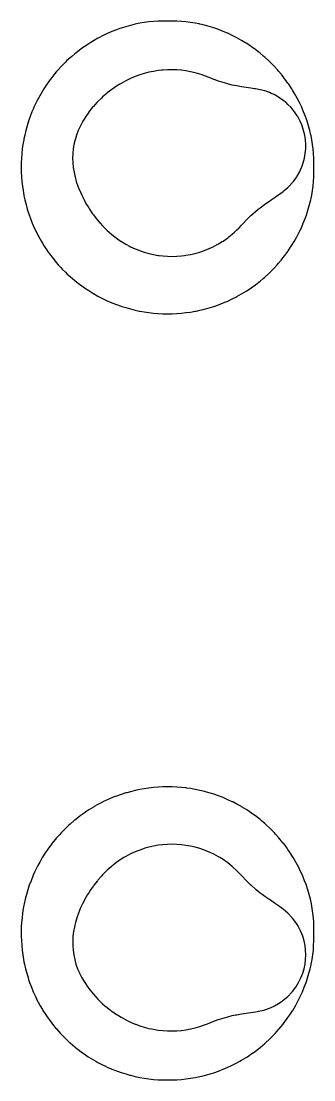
# Model space of a CAD drawing. Header units: millimetres. Extents: x -914 to 1243, y -1943 to 621.
# Drawn here: x 725 to 914, y -1943 to -1257 of the extents above; entities that cross this region are included whole.
import ezdxf

# ---------------------------------------------------------------- set-up
doc = ezdxf.new("R2010")
doc.units = ezdxf.units.MM
doc.layers.add('FOOT', color=7, linetype='Continuous')

msp = doc.modelspace()

# ---------------------------------------------------------------- linework, layer by layer
at = {"layer": 'FOOT'}
for points in [[(912.5, -1331.38), (912.41, -1331), (911.64, -1328), (910.81, -1325), (909.9, -1322), (909.5, -1320.77), (908.84, -1319), (907.67, -1316), (906.5, -1313.13), (906.44, -1313), (904.98, -1310), (903.51, -1307), (903.5, -1306.99), (901.77, -1304), (900.5, -1301.82), (899.98, -1301), (898, -1298), (897.5, -1297.27), (895.83, -1295), (894.5, -1293.24), (893.5, -1292), (891.5, -1289.58), (890.99, -1289), (888.5, -1286.26), (888.25, -1286), (885.5, -1283.25), (885.24, -1283), (882.5, -1280.51), (881.92, -1280), (879.5, -1278), (878.26, -1277), (876.5, -1275.67), (874.23, -1274), (873.5, -1273.5), (870.5, -1271.52), (869.68, -1271), (867.5, -1269.73), (864.51, -1268), (864.5, -1267.99), (861.5, -1266.52), (858.5, -1265.06), (858.37, -1265), (855.5, -1263.83), (852.5, -1262.66), (850.73, -1262), (849.5, -1261.6), (846.5, -1260.69), (843.5, -1259.86), (840.5, -1259.09), (840.12, -1259), (837.5, -1258.49), (834.5, -1257.99), (831.5, -1257.58), (828.5, -1257.36), (825.5, -1257.27), (822.5, -1257.23), (819.5, -1257.21), (816.5, -1257.23), (813.5, -1257.28), (810.5, -1257.37), (807.5, -1257.63), (804.5, -1258.06), (801.5, -1258.57), (799.34, -1259), (798.5, -1259.19), (795.5, -1259.97), (792.5, -1260.82), (789.5, -1261.73), (788.69, -1262), (786.5, -1262.82), (783.5, -1264.01), (781.08, -1265), (780.5, -1265.27), (777.5, -1266.73), (774.94, -1268), (774.5, -1268.24), (771.5, -1269.97), (769.76, -1271), (768.5, -1271.81), (765.5, -1273.78), (765.18, -1274), (762.5, -1275.99), (761.17, -1277), (759.5, -1278.35), (757.52, -1280), (756.5, -1280.9), (754.21, -1283), (753.5, -1283.69), (751.2, -1286), (750.5, -1286.74), (748.45, -1289), (747.5, -1290.09), (745.93, -1292), (744.5, -1293.78), (743.59, -1295), (741.5, -1297.85), (741.4, -1298), (739.46, -1301), (738.5, -1302.52), (737.64, -1304), (735.95, -1307), (735.5, -1307.82), (734.44, -1310), (733.01, -1313), (732.5, -1314.12), (731.74, -1316), (730.59, -1319), (729.5, -1321.95), (729.48, -1322), (728.6, -1325), (727.78, -1328), (727.03, -1331), (726.5, -1333.38), (726.38, -1334), (725.89, -1337), (725.48, -1340), (725.16, -1343), (724.93, -1346), (724.79, -1349), (724.75, -1352), (724.81, -1355), (724.96, -1358), (725.2, -1361), (725.53, -1364), (725.95, -1367), (726.45, -1370), (726.5, -1370.26), (727.12, -1373), (727.88, -1376), (728.71, -1379), (729.5, -1381.64), (729.62, -1382), (730.74, -1385), (731.89, -1388), (732.5, -1389.49), (733.19, -1391), (734.62, -1394), (735.5, -1395.78), (736.17, -1397), (737.86, -1400), (738.5, -1401.09), (739.72, -1403), (741.5, -1405.76), (741.67, -1406), (743.87, -1409), (744.5, -1409.84), (746.24, -1412), (747.5, -1413.52), (748.8, -1415), (750.5, -1416.86), (751.59, -1418), (753.5, -1419.91), (754.64, -1421), (756.5, -1422.7), (757.98, -1424), (759.5, -1425.26), (761.66, -1427), (762.5, -1427.63), (765.5, -1429.83), (765.74, -1430), (768.5, -1431.78), (770.41, -1433), (771.5, -1433.64), (774.5, -1435.33), (775.72, -1436), (777.5, -1436.88), (780.5, -1438.31), (782.01, -1439), (783.5, -1439.61), (786.5, -1440.76), (789.5, -1441.88), (789.86, -1442), (792.5, -1442.79), (795.5, -1443.62), (798.5, -1444.38), (801.24, -1445), (801.5, -1445.05), (804.5, -1445.55), (807.5, -1445.97), (810.5, -1446.3), (813.5, -1446.54), (816.5, -1446.69), (819.5, -1446.75), (822.5, -1446.71), (825.5, -1446.57), (828.5, -1446.34), (831.5, -1446.02), (834.5, -1445.61), (837.5, -1445.12), (838.12, -1445), (840.5, -1444.47), (843.5, -1443.72), (846.5, -1442.9), (849.5, -1442.02), (849.55, -1442), (852.5, -1440.91), (855.5, -1439.76), (857.38, -1439), (858.5, -1438.49), (861.5, -1437.06), (863.68, -1436), (864.5, -1435.55), (867.5, -1433.86), (868.98, -1433), (870.5, -1432.04), (873.5, -1430.1), (873.65, -1430), (876.5, -1427.91), (877.72, -1427), (879.5, -1425.57), (881.41, -1424), (882.5, -1423.05), (884.76, -1421), (885.5, -1420.3), (887.81, -1418), (888.5, -1417.29), (890.6, -1415), (891.5, -1413.98), (893.15, -1412), (894.5, -1410.33), (895.51, -1409), (897.5, -1406.32), (897.72, -1406), (899.69, -1403), (900.5, -1401.74), (901.53, -1400), (903.26, -1397), (903.5, -1396.56), (904.77, -1394), (906.23, -1391), (906.5, -1390.42), (907.49, -1388), (908.68, -1385), (909.5, -1382.81), (909.77, -1382), (910.68, -1379), (911.53, -1376), (912.31, -1373), (912.5, -1372.16), (912.93, -1370), (913.44, -1367), (913.87, -1364), (914.13, -1361), (914.22, -1358), (914.27, -1355), (914.29, -1352), (914.27, -1349), (914.23, -1346), (914.14, -1343), (913.92, -1340), (913.51, -1337), (913.01, -1334), (912.5, -1331.38)], [(906.5, -1324.45), (905.44, -1322), (903.84, -1319), (903.5, -1318.46), (901.83, -1316), (900.5, -1314.31), (899.37, -1313), (897.5, -1311.1), (896.28, -1310), (894.5, -1308.54), (892.32, -1307), (891.5, -1306.47), (888.5, -1304.8), (886.74, -1304), (885.5, -1303.47), (882.5, -1302.44), (879.5, -1301.69), (876.5, -1301.11), (875.85, -1301), (873.5, -1300.61), (870.5, -1300.15), (867.5, -1299.68), (864.5, -1299.17), (861.5, -1298.58), (859.08, -1298), (858.5, -1297.86), (855.5, -1297.02), (852.5, -1296.04), (849.69, -1295), (849.5, -1294.93), (846.5, -1293.74), (843.5, -1292.54), (841.95, -1292), (840.5, -1291.51), (837.5, -1290.65), (834.5, -1289.95), (831.5, -1289.41), (828.5, -1289.03), (828.15, -1289), (825.5, -1288.79), (822.5, -1288.69), (819.5, -1288.73), (816.5, -1288.91), (815.66, -1289), (813.5, -1289.24), (810.5, -1289.71), (807.5, -1290.33), (804.5, -1291.11), (801.65, -1292), (801.5, -1292.05), (798.5, -1293.16), (795.5, -1294.44), (794.32, -1295), (792.5, -1295.9), (789.5, -1297.54), (788.72, -1298), (786.5, -1299.39), (784.12, -1301), (783.5, -1301.44), (780.5, -1303.74), (780.18, -1304), (777.5, -1306.32), (776.75, -1307), (774.5, -1309.21), (773.72, -1310), (771.5, -1312.48), (771.04, -1313), (768.66, -1316), (768.5, -1316.23), (766.55, -1319), (765.5, -1320.7), (764.7, -1322), (763.09, -1325), (762.5, -1326.3), (761.72, -1328), (760.57, -1331), (759.66, -1334), (759.5, -1334.68), (758.95, -1337), (758.45, -1340), (758.16, -1343), (758.08, -1346), (758.19, -1349), (758.5, -1352), (758.99, -1355), (759.5, -1357.3), (759.65, -1358), (760.47, -1361), (761.46, -1364), (762.5, -1366.64), (762.64, -1367), (763.95, -1370), (765.46, -1373), (765.5, -1373.07), (767.12, -1376), (768.5, -1378.22), (768.98, -1379), (771.04, -1382), (771.5, -1382.61), (773.32, -1385), (774.5, -1386.42), (775.85, -1388), (777.5, -1389.78), (778.67, -1391), (780.5, -1392.77), (781.84, -1394), (783.5, -1395.43), (785.46, -1397), (786.5, -1397.79), (789.5, -1399.87), (789.7, -1400), (792.5, -1401.69), (794.95, -1403), (795.5, -1403.29), (798.5, -1404.67), (801.5, -1405.87), (801.88, -1406), (804.5, -1406.88), (807.5, -1407.73), (810.5, -1408.41), (813.5, -1408.93), (814.09, -1409), (816.5, -1409.3), (819.5, -1409.51), (822.5, -1409.58), (825.5, -1409.5), (828.5, -1409.26), (830.57, -1409), (831.5, -1408.88), (834.5, -1408.34), (837.5, -1407.65), (840.5, -1406.79), (842.8, -1406), (843.5, -1405.75), (846.5, -1404.54), (849.5, -1403.13), (849.75, -1403), (852.5, -1401.51), (854.98, -1400), (855.5, -1399.67), (858.5, -1397.57), (859.24, -1397), (861.5, -1395.17), (862.83, -1394), (864.5, -1392.44), (865.93, -1391), (867.5, -1389.3), (868.73, -1388), (870.5, -1386.09), (871.6, -1385), (873.5, -1383.12), (874.74, -1382), (876.5, -1380.44), (878.27, -1379), (879.5, -1378.03), (882.26, -1376), (882.5, -1375.83), (885.5, -1373.76), (886.61, -1373), (888.5, -1371.74), (891.02, -1370), (891.5, -1369.67), (894.5, -1367.47), (895.09, -1367), (897.5, -1364.9), (898.42, -1364), (900.5, -1361.7), (901.08, -1361), (903.22, -1358), (903.5, -1357.54), (904.94, -1355), (906.33, -1352), (906.5, -1351.55), (907.41, -1349), (908.2, -1346), (908.74, -1343), (909.02, -1340), (909.07, -1337), (908.86, -1334), (908.41, -1331), (907.7, -1328), (906.73, -1325), (906.5, -1324.45)], [(912.5, -1827.85), (912.06, -1826), (911.25, -1823), (910.38, -1820), (909.5, -1817.16), (909.44, -1817), (908.29, -1814), (907.09, -1811), (906.5, -1809.6), (905.75, -1808), (904.28, -1805), (903.5, -1803.47), (902.68, -1802), (900.95, -1799), (900.5, -1798.25), (899.03, -1796), (897.5, -1793.7), (897, -1793), (894.78, -1790), (894.5, -1789.64), (892.33, -1787), (891.5, -1786.02), (889.69, -1784), (888.5, -1782.73), (886.81, -1781), (885.5, -1779.72), (883.67, -1778), (882.5, -1776.95), (880.23, -1775), (879.5, -1774.41), (876.5, -1772.04), (876.45, -1772), (873.5, -1769.94), (872.13, -1769), (870.5, -1767.96), (867.5, -1766.1), (867.34, -1766), (864.5, -1764.48), (861.73, -1763), (861.5, -1762.89), (858.5, -1761.54), (855.5, -1760.21), (855, -1760), (852.5, -1759.08), (849.5, -1758.04), (846.5, -1757.05), (846.33, -1757), (843.5, -1756.27), (840.5, -1755.56), (837.5, -1754.93), (834.5, -1754.38), (832.04, -1754), (831.5, -1753.93), (828.5, -1753.62), (825.5, -1753.41), (822.5, -1753.28), (819.5, -1753.24), (816.5, -1753.29), (813.5, -1753.43), (810.5, -1753.66), (807.5, -1753.97), (807.31, -1754), (804.5, -1754.44), (801.5, -1755), (798.5, -1755.65), (795.5, -1756.36), (793.08, -1757), (792.5, -1757.18), (789.5, -1758.17), (786.5, -1759.22), (784.41, -1760), (783.5, -1760.38), (780.5, -1761.71), (777.65, -1763), (777.5, -1763.08), (774.5, -1764.68), (772.07, -1766), (771.5, -1766.34), (768.5, -1768.2), (767.26, -1769), (765.5, -1770.22), (762.97, -1772), (762.5, -1772.35), (759.5, -1774.71), (759.14, -1775), (756.5, -1777.29), (755.71, -1778), (753.5, -1780.09), (752.57, -1781), (750.5, -1783.13), (749.7, -1784), (747.5, -1786.46), (747.05, -1787), (744.6, -1790), (744.5, -1790.13), (742.41, -1793), (741.5, -1794.28), (740.36, -1796), (738.5, -1798.87), (738.42, -1799), (736.73, -1802), (735.5, -1804.21), (735.1, -1805), (733.67, -1808), (732.5, -1810.49), (732.29, -1811), (731.12, -1814), (729.99, -1817), (729.5, -1818.39), (729, -1820), (728.15, -1823), (727.37, -1826), (726.66, -1829), (726.5, -1829.77), (726.11, -1832), (725.66, -1835), (725.3, -1838), (725.03, -1841), (724.85, -1844), (724.76, -1847), (724.77, -1850), (724.87, -1853), (725.07, -1856), (725.37, -1859), (725.75, -1862), (726.21, -1865), (726.5, -1866.59), (726.8, -1868), (727.52, -1871), (728.32, -1874), (729.18, -1877), (729.5, -1878), (730.21, -1880), (731.35, -1883), (732.5, -1885.92), (732.53, -1886), (733.96, -1889), (735.4, -1892), (735.5, -1892.2), (737.08, -1895), (738.5, -1897.5), (738.81, -1898), (740.76, -1901), (741.5, -1902.11), (742.86, -1904), (744.5, -1906.23), (745.11, -1907), (747.5, -1909.96), (747.54, -1910), (750.23, -1913), (750.5, -1913.29), (753.16, -1916), (753.5, -1916.33), (756.35, -1919), (756.5, -1919.13), (759.5, -1921.69), (759.88, -1922), (762.5, -1924.01), (763.81, -1925), (765.5, -1926.18), (768.15, -1928), (768.5, -1928.22), (771.5, -1930.03), (773.15, -1931), (774.5, -1931.73), (777.5, -1933.28), (778.93, -1934), (780.5, -1934.71), (783.5, -1935.99), (785.93, -1937), (786.5, -1937.21), (789.5, -1938.23), (792.5, -1939.19), (795.2, -1940), (795.5, -1940.08), (798.5, -1940.77), (801.5, -1941.39), (804.5, -1941.94), (807.5, -1942.39), (810.5, -1942.75), (813.5, -1943), (816.5, -1943), (819.5, -1943), (822.5, -1943), (825.5, -1943), (828.5, -1942.8), (831.5, -1942.45), (834.5, -1942.01), (837.5, -1941.48), (840.5, -1940.87), (843.5, -1940.18), (844.21, -1940), (846.5, -1939.32), (849.5, -1938.37), (852.5, -1937.36), (853.49, -1937), (855.5, -1936.18), (858.5, -1934.89), (860.51, -1934), (861.5, -1933.51), (864.5, -1931.95), (866.28, -1931), (867.5, -1930.29), (870.5, -1928.48), (871.26, -1928), (873.5, -1926.47), (875.62, -1925), (876.5, -1924.35), (879.5, -1922.05), (879.56, -1922), (882.5, -1919.49), (883.05, -1919), (885.5, -1916.72), (886.25, -1916), (888.5, -1913.71), (889.17, -1913), (891.5, -1910.43), (891.87, -1910), (894.34, -1907), (894.5, -1906.8), (896.57, -1904), (897.5, -1902.72), (898.65, -1901), (900.5, -1898.21), (900.63, -1898), (902.35, -1895), (903.5, -1892.97), (904, -1892), (905.47, -1889), (906.5, -1886.84), (906.86, -1886), (908.06, -1883), (909.23, -1880), (909.5, -1879.24), (910.21, -1877), (911.09, -1874), (911.91, -1871), (912.5, -1868.6), (912.63, -1868), (913.18, -1865), (913.65, -1862), (914.04, -1859), (914.18, -1856), (914.25, -1853), (914.28, -1850), (914.28, -1847), (914.26, -1844), (914.19, -1841), (914.08, -1838), (913.73, -1835), (913.28, -1832), (912.74, -1829), (912.5, -1827.85)], [(906.5, -1848.48), (905.91, -1847), (904.41, -1844), (903.5, -1842.48), (902.55, -1841), (900.5, -1838.29), (900.26, -1838), (897.5, -1835.08), (897.41, -1835), (894.5, -1832.53), (893.79, -1832), (891.5, -1830.33), (889.56, -1829), (888.5, -1828.26), (885.5, -1826.24), (885.14, -1826), (882.5, -1824.17), (880.88, -1823), (879.5, -1821.98), (877.03, -1820), (876.5, -1819.56), (873.64, -1817), (873.5, -1816.88), (870.6, -1814), (870.5, -1813.9), (867.79, -1811), (867.5, -1810.69), (864.95, -1808), (864.5, -1807.56), (861.7, -1805), (861.5, -1804.82), (858.5, -1802.43), (857.9, -1802), (855.5, -1800.34), (853.36, -1799), (852.5, -1798.49), (849.5, -1796.87), (847.67, -1796), (846.5, -1795.46), (843.5, -1794.25), (840.5, -1793.21), (839.76, -1793), (837.5, -1792.35), (834.5, -1791.66), (831.5, -1791.12), (828.5, -1790.74), (825.5, -1790.5), (822.5, -1790.42), (819.5, -1790.49), (816.5, -1790.7), (813.5, -1791.07), (810.5, -1791.59), (807.5, -1792.27), (804.91, -1793), (804.5, -1793.12), (801.5, -1794.13), (798.5, -1795.33), (797.02, -1796), (795.5, -1796.71), (792.5, -1798.31), (791.33, -1799), (789.5, -1800.13), (786.78, -1802), (786.5, -1802.2), (783.5, -1804.57), (782.98, -1805), (780.5, -1807.23), (779.68, -1808), (777.5, -1810.21), (776.75, -1811), (774.5, -1813.57), (774.13, -1814), (771.78, -1817), (771.5, -1817.38), (769.64, -1820), (768.5, -1821.79), (767.72, -1823), (765.99, -1826), (765.5, -1826.96), (764.43, -1829), (763.05, -1832), (762.5, -1833.39), (761.84, -1835), (760.78, -1838), (759.9, -1841), (759.5, -1842.72), (759.19, -1844), (758.64, -1847), (758.27, -1850), (758.1, -1853), (758.11, -1856), (758.33, -1859), (758.76, -1862), (759.4, -1865), (759.5, -1865.35), (760.24, -1868), (761.31, -1871), (762.5, -1873.73), (762.62, -1874), (764.13, -1877), (765.5, -1879.31), (765.91, -1880), (767.93, -1883), (768.5, -1883.76), (770.21, -1886), (771.5, -1887.51), (772.79, -1889), (774.5, -1890.79), (775.7, -1892), (777.5, -1893.67), (778.99, -1895), (780.5, -1896.25), (782.74, -1898), (783.5, -1898.55), (786.5, -1900.62), (787.1, -1901), (789.5, -1902.46), (792.3, -1904), (792.5, -1904.11), (795.5, -1905.56), (798.5, -1906.84), (798.92, -1907), (801.5, -1907.95), (804.5, -1908.89), (807.5, -1909.67), (809.08, -1910), (810.5, -1910.29), (813.5, -1910.76), (816.5, -1911.09), (819.5, -1911.27), (822.5, -1911.32), (825.5, -1911.22), (828.5, -1910.97), (831.5, -1910.59), (834.5, -1910.05), (834.72, -1910), (837.5, -1909.35), (840.5, -1908.49), (843.5, -1907.46), (844.67, -1907), (846.5, -1906.26), (849.5, -1905.06), (852.41, -1904), (852.5, -1903.97), (855.5, -1902.98), (858.5, -1902.13), (861.5, -1901.42), (863.64, -1901), (864.5, -1900.83), (867.5, -1900.32), (870.5, -1899.85), (873.5, -1899.39), (876.5, -1898.89), (879.5, -1898.31), (880.77, -1898), (882.5, -1897.56), (885.5, -1896.53), (888.5, -1895.21), (888.89, -1895), (891.5, -1893.53), (893.77, -1892), (894.5, -1891.46), (897.41, -1889), (897.5, -1888.92), (900.26, -1886), (900.5, -1885.71), (902.55, -1883), (903.5, -1881.52), (904.41, -1880), (905.91, -1877), (906.5, -1875.52), (907.08, -1874), (907.97, -1871), (908.59, -1868), (908.96, -1865), (909.08, -1862), (908.96, -1859), (908.59, -1856), (907.97, -1853), (907.08, -1850), (906.5, -1848.48)]]:
    msp.add_lwpolyline(points, close=True, dxfattribs=at)

doc.saveas('drawing.dxf')
